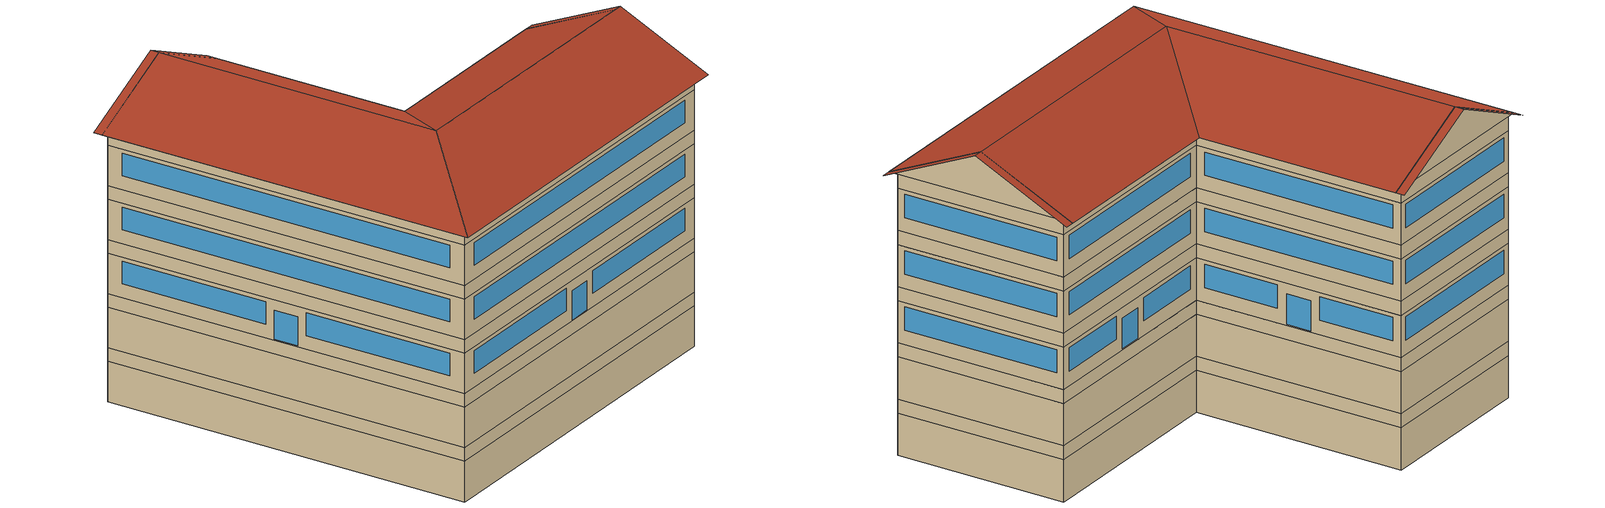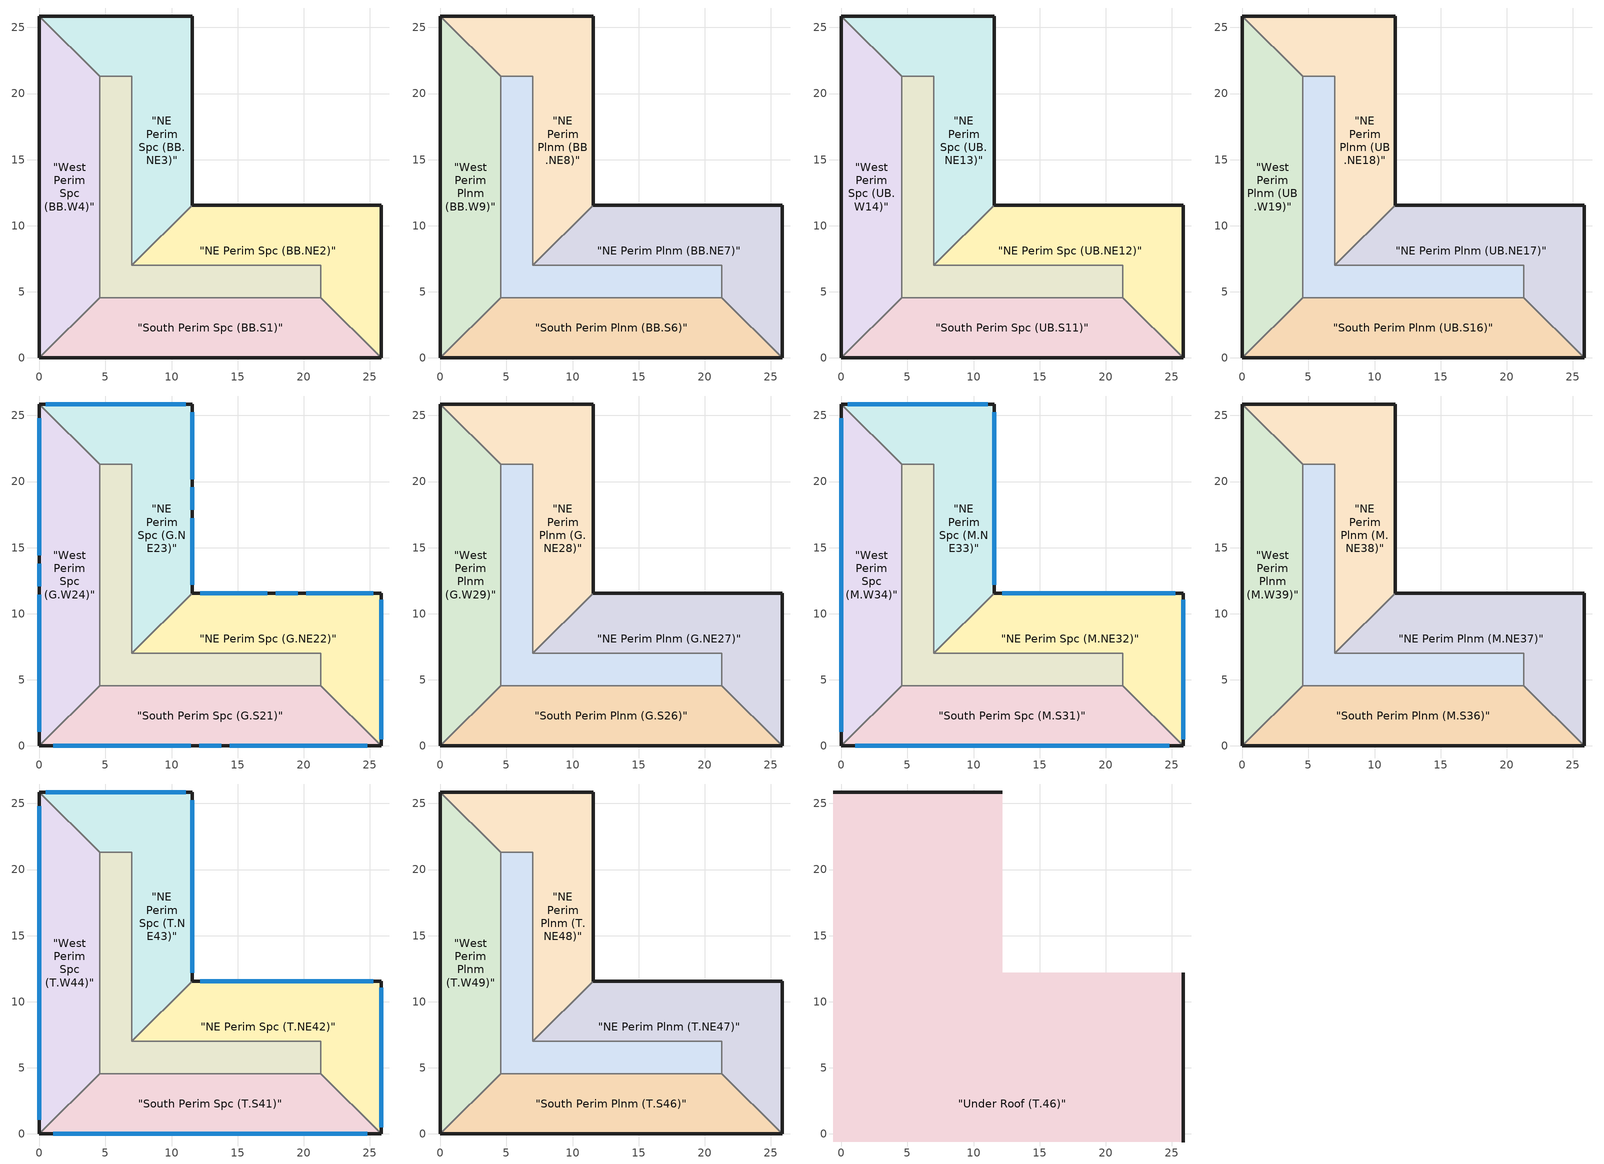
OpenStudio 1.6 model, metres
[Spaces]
"South Perim Spc (BB.S1)"
 floor ground: 21.29,4.57 25.86,0 0,0 4.57,4.57 z-7.32
 wall ground: 0,0 25.86,0 z-7.32:-4.57
 wall to "West Perim Spc (BB.W4)": 4.57,4.57 0,0 z-7.32:-4.57
 wall to "NE Perim Spc (BB.NE2)": 25.86,0 21.29,4.57 z-7.32:-4.57
 wall to "Core Spc (BB.C5)": 21.29,4.57 4.57,4.57 z-7.32:-4.57
"West Perim Spc (BB.W4)"
 floor ground: 4.57,4.57 0,0 0,25.86 4.57,21.29 z-7.32
 wall to "NE Perim Spc (BB.NE3)": 4.57,21.29 0,25.86 z-7.32:-4.57
 wall ground: 0,25.86 0,0 z-7.32:-4.57
 wall to "Core Spc (BB.C5)": 4.57,4.57 4.57,21.29 z-7.32:-4.57
"NE Perim Spc (BB.NE2)"
 floor ground: 21.29,7 7,7 11.57,11.57 25.86,11.57 25.86,0 21.29,4.57 z-7.32
 wall ground: 25.86,0 25.86,11.57 11.57,11.57 z-7.32:-4.57
 wall to "NE Perim Spc (BB.NE3)": 11.57,11.57 7,7 z-7.32:-4.57
 wall to "Core Spc (BB.C5)": 7,7 21.29,7 21.29,4.57 z-7.32:-4.57
"NE Perim Spc (BB.NE3)"
 floor ground: 7,21.29 4.57,21.29 0,25.86 11.57,25.86 11.57,11.57 7,7 z-7.32
 wall ground: 11.57,11.57 11.57,25.86 0,25.86 z-7.32:-4.57
 wall to "Core Spc (BB.C5)": 4.57,21.29 7,21.29 7,7 z-7.32:-4.57
"Core Spc (BB.C5)"
 floor ground: 7,21.29 7,7 21.29,7 21.29,4.57 4.57,4.57 4.57,21.29 z-7.32
"South Perim Plnm (BB.S6)"
 floor to "South Perim Spc (BB.S1)": 21.29,4.57 25.86,0 0,0 4.57,4.57 z-4.57
 wall ground: 0,0 25.86,0 z-4.57:-3.66
 wall to "West Perim Plnm (BB.W9)": 4.57,4.57 0,0 z-4.57:-3.66
 wall to "NE Perim Plnm (BB.NE7)": 25.86,0 21.29,4.57 z-4.57:-3.66
 wall to "Core Plnm (BB.C10)": 21.29,4.57 4.57,4.57 z-4.57:-3.66
"NE Perim Plnm (BB.NE7)"
 floor to "NE Perim Spc (BB.NE2)": 21.29,7 7,7 11.57,11.57 25.86,11.57 25.86,0 21.29,4.57 z-4.57
 wall ground: 25.86,0 25.86,11.57 11.57,11.57 z-4.57:-3.66
 wall to "NE Perim Plnm (BB.NE8)": 11.57,11.57 7,7 z-4.57:-3.66
 wall to "Core Plnm (BB.C10)": 7,7 21.29,7 21.29,4.57 z-4.57:-3.66
"NE Perim Plnm (BB.NE8)"
 floor to "NE Perim Spc (BB.NE3)": 7,21.29 4.57,21.29 0,25.86 11.57,25.86 11.57,11.57 7,7 z-4.57
 wall ground: 11.57,11.57 11.57,25.86 0,25.86 z-4.57:-3.66
 wall to "West Perim Plnm (BB.W9)": 0,25.86 4.57,21.29 z-4.57:-3.66
 wall to "Core Plnm (BB.C10)": 4.57,21.29 7,21.29 7,7 z-4.57:-3.66
"West Perim Plnm (BB.W9)"
 floor to "West Perim Spc (BB.W4)": 4.57,4.57 0,0 0,25.86 4.57,21.29 z-4.57
 wall ground: 0,25.86 0,0 z-4.57:-3.66
 wall to "Core Plnm (BB.C10)": 4.57,4.57 4.57,21.29 z-4.57:-3.66
"Core Plnm (BB.C10)"
 floor to "Core Spc (BB.C5)": 7,21.29 7,7 21.29,7 21.29,4.57 4.57,4.57 4.57,21.29 z-4.57
"South Perim Spc (UB.S11)"
 floor to "South Perim Plnm (BB.S6)": 21.29,4.57 25.86,0 0,0 4.57,4.57 z-3.66
 wall ground: 0,0 25.86,0 z-3.66:-0.91
 wall to "West Perim Spc (UB.W14)": 4.57,4.57 0,0 z-3.66:-0.91
 wall to "NE Perim Spc (UB.NE12)": 25.86,0 21.29,4.57 z-3.66:-0.91
 wall to "Core Spc (UB.C15)": 21.29,4.57 4.57,4.57 z-3.66:-0.91
"West Perim Spc (UB.W14)"
 floor to "West Perim Plnm (BB.W9)": 4.57,4.57 0,0 0,25.86 4.57,21.29 z-3.66
 wall to "NE Perim Spc (UB.NE13)": 4.57,21.29 0,25.86 z-3.66:-0.91
 wall ground: 0,25.86 0,0 z-3.66:-0.91
 wall to "Core Spc (UB.C15)": 4.57,4.57 4.57,21.29 z-3.66:-0.91
"NE Perim Spc (UB.NE12)"
 floor to "NE Perim Plnm (BB.NE7)": 21.29,7 7,7 11.57,11.57 25.86,11.57 25.86,0 21.29,4.57 z-3.66
 wall ground: 25.86,0 25.86,11.57 11.57,11.57 z-3.66:-0.91
 wall to "NE Perim Spc (UB.NE13)": 11.57,11.57 7,7 z-3.66:-0.91
 wall to "Core Spc (UB.C15)": 7,7 21.29,7 21.29,4.57 z-3.66:-0.91
"NE Perim Spc (UB.NE13)"
 floor to "NE Perim Plnm (BB.NE8)": 7,21.29 4.57,21.29 0,25.86 11.57,25.86 11.57,11.57 7,7 z-3.66
 wall ground: 11.57,11.57 11.57,25.86 0,25.86 z-3.66:-0.91
 wall to "Core Spc (UB.C15)": 4.57,21.29 7,21.29 7,7 z-3.66:-0.91
"Core Spc (UB.C15)"
 floor to "Core Plnm (BB.C10)": 7,21.29 7,7 21.29,7 21.29,4.57 4.57,4.57 4.57,21.29 z-3.66
"South Perim Plnm (UB.S16)"
 floor to "South Perim Spc (UB.S11)": 21.29,4.57 25.86,0 0,0 4.57,4.57 z-0.91
 wall ground: 0,0 25.86,0 z-0.91:0
 wall to "West Perim Plnm (UB.W19)": 4.57,4.57 0,0 z-0.91:0
 wall to "NE Perim Plnm (UB.NE17)": 25.86,0 21.29,4.57 z-0.91:0
 wall to "Core Plnm (UB.C20)": 21.29,4.57 4.57,4.57 z-0.91:0
"NE Perim Plnm (UB.NE17)"
 floor to "NE Perim Spc (UB.NE12)": 21.29,7 7,7 11.57,11.57 25.86,11.57 25.86,0 21.29,4.57 z-0.91
 wall ground: 25.86,0 25.86,11.57 11.57,11.57 z-0.91:0
 wall to "NE Perim Plnm (UB.NE18)": 11.57,11.57 7,7 z-0.91:0
 wall to "Core Plnm (UB.C20)": 7,7 21.29,7 21.29,4.57 z-0.91:0
"NE Perim Plnm (UB.NE18)"
 floor to "NE Perim Spc (UB.NE13)": 7,21.29 4.57,21.29 0,25.86 11.57,25.86 11.57,11.57 7,7 z-0.91
 wall ground: 11.57,11.57 11.57,25.86 0,25.86 z-0.91:0
 wall to "West Perim Plnm (UB.W19)": 0,25.86 4.57,21.29 z-0.91:0
 wall to "Core Plnm (UB.C20)": 4.57,21.29 7,21.29 7,7 z-0.91:0
"West Perim Plnm (UB.W19)"
 floor to "West Perim Spc (UB.W14)": 4.57,4.57 0,0 0,25.86 4.57,21.29 z-0.91
 wall ground: 0,25.86 0,0 z-0.91:0
 wall to "Core Plnm (UB.C20)": 4.57,4.57 4.57,21.29 z-0.91:0
"Core Plnm (UB.C20)"
 floor to "Core Spc (UB.C15)": 7,21.29 7,7 21.29,7 21.29,4.57 4.57,4.57 4.57,21.29 z-0.91
"South Perim Spc (G.S21)"
 floor to "South Perim Plnm (UB.S16)": 21.29,4.57 25.86,0 0,0 4.57,4.57 z0
 wall outside: 0,0 25.86,0 z0:2.74
 wall to "West Perim Spc (G.W24)": 4.57,4.57 0,0 z0:2.74
 wall to "NE Perim Spc (G.NE22)": 25.86,0 21.29,4.57 z0:2.74
 wall to "Core Spc (G.C25)": 21.29,4.57 4.57,4.57 z0:2.74
 window: 1.07,0 11.45,0 / 14.41,0 24.79,0 z0.95:2.47; 12.09,0 13.77,0 z0.08:2.06
"West Perim Spc (G.W24)"
 floor to "West Perim Plnm (UB.W19)": 4.57,4.57 0,0 0,25.86 4.57,21.29 z0
 wall outside: 0,25.86 0,0 z0:2.74
 wall to "NE Perim Spc (G.NE23)": 4.57,21.29 0,25.86 z0:2.74
 wall to "Core Spc (G.C25)": 4.57,4.57 4.57,21.29 z0:2.74
 window: 0,24.79 0,14.41 / 0,11.45 0,1.07 z0.95:2.47; 0,13.77 0,12.09 z0.08:2.06
"NE Perim Spc (G.NE22)"
 floor to "NE Perim Plnm (UB.NE17)": 21.29,7 7,7 11.57,11.57 25.86,11.57 25.86,0 21.29,4.57 z0
 wall outside: 25.86,0 25.86,11.57 11.57,11.57 z0:2.74
 wall to "NE Perim Spc (G.NE23)": 11.57,11.57 7,7 z0:2.74
 wall to "Core Spc (G.C25)": 7,7 21.29,7 21.29,4.57 z0:2.74
 window: 25.86,0.5 25.86,11.07 / 25.25,11.57 20.19,11.57 / 17.24,11.57 12.18,11.57 z0.95:2.47; 19.55,11.57 17.88,11.57 z0.08:2.06
"NE Perim Spc (G.NE23)"
 floor to "NE Perim Plnm (UB.NE18)": 7,21.29 4.57,21.29 0,25.86 11.57,25.86 11.57,11.57 7,7 z0
 wall outside: 11.57,11.57 11.57,25.86 0,25.86 z0:2.74
 wall to "Core Spc (G.C25)": 4.57,21.29 7,21.29 7,7 z0:2.74
 window: 11.57,12.18 11.57,17.24 / 11.57,20.19 11.57,25.25 / 11.07,25.86 0.5,25.86 z0.95:2.47; 11.57,17.88 11.57,19.55 z0.08:2.06
"Core Spc (G.C25)"
 floor to "Core Plnm (UB.C20)": 7,21.29 7,7 21.29,7 21.29,4.57 4.57,4.57 4.57,21.29 z0
"South Perim Plnm (G.S26)"
 floor to "South Perim Spc (G.S21)": 21.29,4.57 25.86,0 0,0 4.57,4.57 z2.74
 wall outside: 0,0 25.86,0 z2.74:3.66
 wall to "West Perim Plnm (G.W29)": 4.57,4.57 0,0 z2.74:3.66
 wall to "NE Perim Plnm (G.NE27)": 25.86,0 21.29,4.57 z2.74:3.66
 wall to "Core Plnm (G.C30)": 21.29,4.57 4.57,4.57 z2.74:3.66
"NE Perim Plnm (G.NE27)"
 floor to "NE Perim Spc (G.NE22)": 21.29,7 7,7 11.57,11.57 25.86,11.57 25.86,0 21.29,4.57 z2.74
 wall outside: 25.86,0 25.86,11.57 11.57,11.57 z2.74:3.66
 wall to "NE Perim Plnm (G.NE28)": 11.57,11.57 7,7 z2.74:3.66
 wall to "Core Plnm (G.C30)": 7,7 21.29,7 21.29,4.57 z2.74:3.66
"NE Perim Plnm (G.NE28)"
 floor to "NE Perim Spc (G.NE23)": 7,21.29 4.57,21.29 0,25.86 11.57,25.86 11.57,11.57 7,7 z2.74
 wall outside: 11.57,11.57 11.57,25.86 0,25.86 z2.74:3.66
 wall to "West Perim Plnm (G.W29)": 0,25.86 4.57,21.29 z2.74:3.66
 wall to "Core Plnm (G.C30)": 4.57,21.29 7,21.29 7,7 z2.74:3.66
"West Perim Plnm (G.W29)"
 floor to "West Perim Spc (G.W24)": 4.57,4.57 0,0 0,25.86 4.57,21.29 z2.74
 wall outside: 0,25.86 0,0 z2.74:3.66
 wall to "Core Plnm (G.C30)": 4.57,4.57 4.57,21.29 z2.74:3.66
"Core Plnm (G.C30)"
 floor to "Core Spc (G.C25)": 7,21.29 7,7 21.29,7 21.29,4.57 4.57,4.57 4.57,21.29 z2.74
"South Perim Spc (M.S31)"
 floor to "South Perim Plnm (G.S26)": 21.29,4.57 25.86,0 0,0 4.57,4.57 z3.66
 wall outside: 0,0 25.86,0 z3.66:6.4
 wall to "West Perim Spc (M.W34)": 4.57,4.57 0,0 z3.66:6.4
 wall to "NE Perim Spc (M.NE32)": 25.86,0 21.29,4.57 z3.66:6.4
 wall to "Core Spc (M.C35)": 21.29,4.57 4.57,4.57 z3.66:6.4
 window: 1.07,0 24.79,0 z4.61:6.13
"West Perim Spc (M.W34)"
 floor to "West Perim Plnm (G.W29)": 4.57,4.57 0,0 0,25.86 4.57,21.29 z3.66
 wall outside: 0,25.86 0,0 z3.66:6.4
 wall to "NE Perim Spc (M.NE33)": 4.57,21.29 0,25.86 z3.66:6.4
 wall to "Core Spc (M.C35)": 4.57,4.57 4.57,21.29 z3.66:6.4
 window: 0,24.79 0,1.07 z4.61:6.13
"NE Perim Spc (M.NE32)"
 floor to "NE Perim Plnm (G.NE27)": 21.29,7 7,7 11.57,11.57 25.86,11.57 25.86,0 21.29,4.57 z3.66
 wall outside: 25.86,0 25.86,11.57 11.57,11.57 z3.66:6.4
 wall to "NE Perim Spc (M.NE33)": 11.57,11.57 7,7 z3.66:6.4
 wall to "Core Spc (M.C35)": 7,7 21.29,7 21.29,4.57 z3.66:6.4
 window: 25.86,0.5 25.86,11.07 / 25.25,11.57 12.18,11.57 z4.61:6.13
"NE Perim Spc (M.NE33)"
 floor to "NE Perim Plnm (G.NE28)": 7,21.29 4.57,21.29 0,25.86 11.57,25.86 11.57,11.57 7,7 z3.66
 wall outside: 11.57,11.57 11.57,25.86 0,25.86 z3.66:6.4
 wall to "Core Spc (M.C35)": 4.57,21.29 7,21.29 7,7 z3.66:6.4
 window: 11.57,12.18 11.57,25.25 / 11.07,25.86 0.5,25.86 z4.61:6.13
"Core Spc (M.C35)"
 floor to "Core Plnm (G.C30)": 7,21.29 7,7 21.29,7 21.29,4.57 4.57,4.57 4.57,21.29 z3.66
"South Perim Plnm (M.S36)"
 floor to "South Perim Spc (M.S31)": 21.29,4.57 25.86,0 0,0 4.57,4.57 z6.4
 wall outside: 0,0 25.86,0 z6.4:7.32
 wall to "West Perim Plnm (M.W39)": 4.57,4.57 0,0 z6.4:7.32
 wall to "NE Perim Plnm (M.NE37)": 25.86,0 21.29,4.57 z6.4:7.32
 wall to "Core Plnm (M.C40)": 21.29,4.57 4.57,4.57 z6.4:7.32
"NE Perim Plnm (M.NE37)"
 floor to "NE Perim Spc (M.NE32)": 21.29,7 7,7 11.57,11.57 25.86,11.57 25.86,0 21.29,4.57 z6.4
 wall outside: 25.86,0 25.86,11.57 11.57,11.57 z6.4:7.32
 wall to "NE Perim Plnm (M.NE38)": 11.57,11.57 7,7 z6.4:7.32
 wall to "Core Plnm (M.C40)": 7,7 21.29,7 21.29,4.57 z6.4:7.32
"NE Perim Plnm (M.NE38)"
 floor to "NE Perim Spc (M.NE33)": 7,21.29 4.57,21.29 0,25.86 11.57,25.86 11.57,11.57 7,7 z6.4
 wall outside: 11.57,11.57 11.57,25.86 0,25.86 z6.4:7.32
 wall to "West Perim Plnm (M.W39)": 0,25.86 4.57,21.29 z6.4:7.32
 wall to "Core Plnm (M.C40)": 4.57,21.29 7,21.29 7,7 z6.4:7.32
"West Perim Plnm (M.W39)"
 floor to "West Perim Spc (M.W34)": 4.57,4.57 0,0 0,25.86 4.57,21.29 z6.4
 wall outside: 0,25.86 0,0 z6.4:7.32
 wall to "Core Plnm (M.C40)": 4.57,4.57 4.57,21.29 z6.4:7.32
"Core Plnm (M.C40)"
 floor to "Core Spc (M.C35)": 7,21.29 7,7 21.29,7 21.29,4.57 4.57,4.57 4.57,21.29 z6.4
"South Perim Spc (T.S41)"
 floor to "South Perim Plnm (M.S36)": 21.29,4.57 25.86,0 0,0 4.57,4.57 z7.32
 wall outside: 0,0 25.86,0 z7.32:10.06
 wall to "West Perim Spc (T.W44)": 4.57,4.57 0,0 z7.32:10.06
 wall to "NE Perim Spc (T.NE42)": 25.86,0 21.29,4.57 z7.32:10.06
 wall to "Core Spc (T.C45)": 21.29,4.57 4.57,4.57 z7.32:10.06
 window: 1.07,0 24.79,0 z8.26:9.79
"West Perim Spc (T.W44)"
 floor to "West Perim Plnm (M.W39)": 4.57,4.57 0,0 0,25.86 4.57,21.29 z7.32
 wall outside: 0,25.86 0,0 z7.32:10.06
 wall to "NE Perim Spc (T.NE43)": 4.57,21.29 0,25.86 z7.32:10.06
 wall to "Core Spc (T.C45)": 4.57,4.57 4.57,21.29 z7.32:10.06
 window: 0,24.79 0,1.07 z8.26:9.79
"NE Perim Spc (T.NE42)"
 floor to "NE Perim Plnm (M.NE37)": 21.29,7 7,7 11.57,11.57 25.86,11.57 25.86,0 21.29,4.57 z7.32
 wall outside: 25.86,0 25.86,11.57 11.57,11.57 z7.32:10.06
 wall to "NE Perim Spc (T.NE43)": 11.57,11.57 7,7 z7.32:10.06
 wall to "Core Spc (T.C45)": 7,7 21.29,7 21.29,4.57 z7.32:10.06
 window: 25.86,0.5 25.86,11.07 / 25.25,11.57 12.18,11.57 z8.26:9.79
"NE Perim Spc (T.NE43)"
 floor to "NE Perim Plnm (M.NE38)": 7,21.29 4.57,21.29 0,25.86 11.57,25.86 11.57,11.57 7,7 z7.32
 wall outside: 11.57,11.57 11.57,25.86 0,25.86 z7.32:10.06
 wall to "Core Spc (T.C45)": 4.57,21.29 7,21.29 7,7 z7.32:10.06
 window: 11.57,12.18 11.57,25.25 / 11.07,25.86 0.5,25.86 z8.26:9.79
"Core Spc (T.C45)"
 floor to "Core Plnm (M.C40)": 7,21.29 7,7 21.29,7 21.29,4.57 4.57,4.57 4.57,21.29 z7.32
"South Perim Plnm (T.S46)"
 floor to "South Perim Spc (T.S41)": 21.29,4.57 25.86,0 0,0 4.57,4.57 z10.06
 wall outside: 0,0 25.86,0 z10.06:10.97
 wall to "West Perim Plnm (T.W49)": 4.57,4.57 0,0 z10.06:10.97
 wall to "NE Perim Plnm (T.NE47)": 25.86,0 21.29,4.57 z10.06:10.97
 wall to "Core Plnm (T.C50)": 21.29,4.57 4.57,4.57 z10.06:10.97
"NE Perim Plnm (T.NE47)"
 floor to "NE Perim Spc (T.NE42)": 21.29,7 7,7 11.57,11.57 25.86,11.57 25.86,0 21.29,4.57 z10.06
 wall outside: 25.86,0 25.86,11.57 11.57,11.57 z10.06:10.97
 wall to "NE Perim Plnm (T.NE48)": 11.57,11.57 7,7 z10.06:10.97
 wall to "Core Plnm (T.C50)": 7,7 21.29,7 21.29,4.57 z10.06:10.97
"NE Perim Plnm (T.NE48)"
 floor to "NE Perim Spc (T.NE43)": 7,21.29 4.57,21.29 0,25.86 11.57,25.86 11.57,11.57 7,7 z10.06
 wall outside: 11.57,11.57 11.57,25.86 0,25.86 z10.06:10.97
 wall to "West Perim Plnm (T.W49)": 0,25.86 4.57,21.29 z10.06:10.97
 wall to "Core Plnm (T.C50)": 4.57,21.29 7,21.29 7,7 z10.06:10.97
"West Perim Plnm (T.W49)"
 floor to "West Perim Spc (T.W44)": 4.57,4.57 0,0 0,25.86 4.57,21.29 z10.06
 wall outside: 0,25.86 0,0 z10.06:10.97
 wall to "Core Plnm (T.C50)": 4.57,4.57 4.57,21.29 z10.06:10.97
"Core Plnm (T.C50)"
 floor to "Core Spc (T.C45)": 7,21.29 7,7 21.29,7 21.29,4.57 4.57,4.57 4.57,21.29 z10.06
"Under Roof (T.46)"
 floor to "South Perim Plnm (T.S46)": 21.29,4.57 25.86,0 0,0 4.57,4.57 z10.97
 floor to "NE Perim Plnm (T.NE47)": 21.29,7 7,7 11.57,11.57 25.86,11.57 25.86,0 21.29,4.57 z10.97
 floor to "NE Perim Plnm (T.NE48)": 7,21.29 4.57,21.29 0,25.86 11.57,25.86 11.57,11.57 7,7 z10.97
 floor to "West Perim Plnm (T.W49)": 4.57,4.57 0,0 0,25.86 4.57,21.29 z10.97
 floor to "Core Plnm (T.C50)": 7,21.29 7,7 21.29,7 21.29,4.57 4.57,4.57 4.57,21.29 z10.97
 floor ground: 0,0 25.86,0 25.86,-0.61 -0.61,-0.61 z10.97; 25.86,11.57 11.57,11.57 12.18,12.18 25.86,12.18 z10.97; 11.57,11.57 11.57,25.86 12.18,25.86 12.18,12.18 z10.97; 0,25.86 0,0 -0.61,-0.61 -0.61,25.86 z10.97
 wall outside: 25.86,-0.61,10.97 25.86,12.18,10.97 25.86,5.79,13.95; 12.18,25.86,10.97 -0.61,25.86,10.97 5.78,25.86,13.95
 roof outside: -0.61,-0.61,10.97 26.47,-0.61,10.97 26.47,5.78,13.95 5.79,5.78,13.95; 26.47,12.18,10.97 12.18,12.18,10.97 5.78,5.78,13.95 26.47,5.78,13.95; 12.18,12.18,10.97 12.18,26.47,10.97 5.78,26.47,13.95 5.78,5.78,13.95; -0.61,26.47,10.97 -0.61,-0.61,10.97 5.78,5.78,13.95 5.78,26.47,13.95
[BuildingStory]
"Bottom Below-Grade Flr"; "Upper Below-Grade Flr"; "Ground Flr"; "Above-Grade Flr"; "Top Abv-Grade Flr"
[Space]
Name | Building Story | Thermal Zone
"South Perim Spc (BB.S1)" | "Bottom Below-Grade Flr" | "South Perim Zn (BB.S1)"
"NE Perim Spc (BB.NE2)" | "Bottom Below-Grade Flr" | "NE Perim Zn (BB.NE2)"
"NE Perim Spc (BB.NE3)" | "Bottom Below-Grade Flr" | "NE Perim Zn (BB.NE3)"
"West Perim Spc (BB.W4)" | "Bottom Below-Grade Flr" | "West Perim Zn (BB.W4)"
"Core Spc (BB.C5)" | "Bottom Below-Grade Flr" | "Core Zn (BB.C5)"
"South Perim Plnm (BB.S6)" | "Bottom Below-Grade Flr" | "South Perim Pl Zn (BB.S6)"
"NE Perim Plnm (BB.NE7)" | "Bottom Below-Grade Flr" | "NE Perim Pl Zn (BB.NE7)"
"NE Perim Plnm (BB.NE8)" | "Bottom Below-Grade Flr" | "NE Perim Pl Zn (BB.NE8)"
"West Perim Plnm (BB.W9)" | "Bottom Below-Grade Flr" | "West Perim Pl Zn (BB.W9)"
"Core Plnm (BB.C10)" | "Bottom Below-Grade Flr" | "Core Pl Zn (BB.C10)"
"South Perim Spc (UB.S11)" | "Upper Below-Grade Flr" | "South Perim Zn (UB.S11)"
"NE Perim Spc (UB.NE12)" | "Upper Below-Grade Flr" | "NE Perim Zn (UB.NE12)"
"NE Perim Spc (UB.NE13)" | "Upper Below-Grade Flr" | "NE Perim Zn (UB.NE13)"
"West Perim Spc (UB.W14)" | "Upper Below-Grade Flr" | "West Perim Zn (UB.W14)"
"Core Spc (UB.C15)" | "Upper Below-Grade Flr" | "Core Zn (UB.C15)"
"South Perim Plnm (UB.S16)" | "Upper Below-Grade Flr" | "South Perim Pl Zn (UB.S16)"
"NE Perim Plnm (UB.NE17)" | "Upper Below-Grade Flr" | "NE Perim Pl Zn (UB.NE17)"
"NE Perim Plnm (UB.NE18)" | "Upper Below-Grade Flr" | "NE Perim Pl Zn (UB.NE18)"
"West Perim Plnm (UB.W19)" | "Upper Below-Grade Flr" | "West Perim Pl Zn (UB.W19)"
"Core Plnm (UB.C20)" | "Upper Below-Grade Flr" | "Core Pl Zn (UB.C20)"
"South Perim Spc (G.S21)" | "Ground Flr" | "South Perim Zn (G.S21)"
"NE Perim Spc (G.NE22)" | "Ground Flr" | "NE Perim Zn (G.NE22)"
"NE Perim Spc (G.NE23)" | "Ground Flr" | "NE Perim Zn (G.NE23)"
"West Perim Spc (G.W24)" | "Ground Flr" | "West Perim Zn (G.W24)"
"Core Spc (G.C25)" | "Ground Flr" | "Core Zn (G.C25)"
"South Perim Plnm (G.S26)" | "Ground Flr" | "South Perim Pl Zn (G.S26)"
"NE Perim Plnm (G.NE27)" | "Ground Flr" | "NE Perim Pl Zn (G.NE27)"
"NE Perim Plnm (G.NE28)" | "Ground Flr" | "NE Perim Pl Zn (G.NE28)"
"West Perim Plnm (G.W29)" | "Ground Flr" | "West Perim Pl Zn (G.W29)"
"Core Plnm (G.C30)" | "Ground Flr" | "Core Pl Zn (G.C30)"
"South Perim Spc (M.S31)" | "Above-Grade Flr" | "South Perim Zn (M.S31)"
"NE Perim Spc (M.NE32)" | "Above-Grade Flr" | "NE Perim Zn (M.NE32)"
"NE Perim Spc (M.NE33)" | "Above-Grade Flr" | "NE Perim Zn (M.NE33)"
"West Perim Spc (M.W34)" | "Above-Grade Flr" | "West Perim Zn (M.W34)"
"Core Spc (M.C35)" | "Above-Grade Flr" | "Core Zn (M.C35)"
"South Perim Plnm (M.S36)" | "Above-Grade Flr" | "South Perim Pl Zn (M.S36)"
"NE Perim Plnm (M.NE37)" | "Above-Grade Flr" | "NE Perim Pl Zn (M.NE37)"
"NE Perim Plnm (M.NE38)" | "Above-Grade Flr" | "NE Perim Pl Zn (M.NE38)"
"West Perim Plnm (M.W39)" | "Above-Grade Flr" | "West Perim Pl Zn (M.W39)"
"Core Plnm (M.C40)" | "Above-Grade Flr" | "Core Pl Zn (M.C40)"
"South Perim Spc (T.S41)" | "Top Abv-Grade Flr" | "South Perim Zn (T.S41)"
"NE Perim Spc (T.NE42)" | "Top Abv-Grade Flr" | "NE Perim Zn (T.NE42)"
"NE Perim Spc (T.NE43)" | "Top Abv-Grade Flr" | "NE Perim Zn (T.NE43)"
"West Perim Spc (T.W44)" | "Top Abv-Grade Flr" | "West Perim Zn (T.W44)"
"Core Spc (T.C45)" | "Top Abv-Grade Flr" | "Core Zn (T.C45)"
"South Perim Plnm (T.S46)" | "Top Abv-Grade Flr" | "South Perim Pl Zn (T.S46)"
"NE Perim Plnm (T.NE47)" | "Top Abv-Grade Flr" | "NE Perim Pl Zn (T.NE47)"
"NE Perim Plnm (T.NE48)" | "Top Abv-Grade Flr" | "NE Perim Pl Zn (T.NE48)"
"West Perim Plnm (T.W49)" | "Top Abv-Grade Flr" | "West Perim Pl Zn (T.W49)"
"Core Plnm (T.C50)" | "Top Abv-Grade Flr" | "Core Pl Zn (T.C50)"
"Under Roof (T.46)" | "Top Abv-Grade Flr" | "Roof Zone 1"
[ThermalZone] Use Ideal Air Loads=No
"South Perim Zn (BB.S1)"; "South Perim Pl Zn (BB.S6)"; "NE Perim Zn (BB.NE2)"; "NE Perim Pl Zn (BB.NE7)"; "NE Perim Zn (BB.NE3)"; "NE Perim Pl Zn (BB.NE8)"; "West Perim Zn (BB.W4)"; "West Perim Pl Zn (BB.W9)"; "Core Zn (BB.C5)"; "Core Pl Zn (BB.C10)"; "South Perim Zn (UB.S11)"; "South Perim Pl Zn (UB.S16)"; "NE Perim Zn (UB.NE12)"; "NE Perim Pl Zn (UB.NE17)"; "NE Perim Zn (UB.NE13)"; "NE Perim Pl Zn (UB.NE18)"; "West Perim Zn (UB.W14)"; "West Perim Pl Zn (UB.W19)"; "Core Zn (UB.C15)"; "Core Pl Zn (UB.C20)"; "South Perim Zn (G.S21)"; "South Perim Pl Zn (G.S26)"; "NE Perim Zn (G.NE22)"; "NE Perim Pl Zn (G.NE27)"; "NE Perim Zn (G.NE23)"; "NE Perim Pl Zn (G.NE28)"; "West Perim Zn (G.W24)"; "West Perim Pl Zn (G.W29)"; "Core Zn (G.C25)"; "Core Pl Zn (G.C30)"; "South Perim Zn (M.S31)"; "South Perim Pl Zn (M.S36)"; "NE Perim Zn (M.NE32)"; "NE Perim Pl Zn (M.NE37)"; "NE Perim Zn (M.NE33)"; "NE Perim Pl Zn (M.NE38)"; "West Perim Zn (M.W34)"; "West Perim Pl Zn (M.W39)"; "Core Zn (M.C35)"; "Core Pl Zn (M.C40)"; "Roof Zone 1"; "South Perim Zn (T.S41)"; "South Perim Pl Zn (T.S46)"; "NE Perim Zn (T.NE42)"; "NE Perim Pl Zn (T.NE47)"; "NE Perim Zn (T.NE43)"; "NE Perim Pl Zn (T.NE48)"; "West Perim Zn (T.W44)"; "West Perim Pl Zn (T.W49)"; "Core Zn (T.C45)"; "Core Pl Zn (T.C50)"
[Sizing:Zone] Zone Cooling Design Supply Air Temperature {C}=14; Zone Heating Design Supply Air Temperature {C}=40; Zone Cooling Design Supply Air Humidity Ratio {kg-H2O/kg-air}=0.0085; Zone Heating Design Supply Air Humidity Ratio {kg-H2O/kg-air}=0.008; Cooling Design Air Flow Method=DesignDay; Heating Design Air Flow Method=DesignDay
"South Perim Zn (BB.S1)"; "South Perim Pl Zn (BB.S6)"; "NE Perim Zn (BB.NE2)"; "NE Perim Pl Zn (BB.NE7)"; "NE Perim Zn (BB.NE3)"; "NE Perim Pl Zn (BB.NE8)"; "West Perim Zn (BB.W4)"; "West Perim Pl Zn (BB.W9)"; "Core Zn (BB.C5)"; "Core Pl Zn (BB.C10)"; "South Perim Zn (UB.S11)"; "South Perim Pl Zn (UB.S16)"; "NE Perim Zn (UB.NE12)"; "NE Perim Pl Zn (UB.NE17)"; "NE Perim Zn (UB.NE13)"; "NE Perim Pl Zn (UB.NE18)"; "West Perim Zn (UB.W14)"; "West Perim Pl Zn (UB.W19)"; "Core Zn (UB.C15)"; "Core Pl Zn (UB.C20)"; "South Perim Zn (G.S21)"; "South Perim Pl Zn (G.S26)"; "NE Perim Zn (G.NE22)"; "NE Perim Pl Zn (G.NE27)"; "NE Perim Zn (G.NE23)"; "NE Perim Pl Zn (G.NE28)"; "West Perim Zn (G.W24)"; "West Perim Pl Zn (G.W29)"; "Core Zn (G.C25)"; "Core Pl Zn (G.C30)"; "South Perim Zn (M.S31)"; "South Perim Pl Zn (M.S36)"; "NE Perim Zn (M.NE32)"; "NE Perim Pl Zn (M.NE37)"; "NE Perim Zn (M.NE33)"; "NE Perim Pl Zn (M.NE38)"; "West Perim Zn (M.W34)"; "West Perim Pl Zn (M.W39)"; "Core Zn (M.C35)"; "Core Pl Zn (M.C40)"; "Roof Zone 1"; "South Perim Zn (T.S41)"; "South Perim Pl Zn (T.S46)"; "NE Perim Zn (T.NE42)"; "NE Perim Pl Zn (T.NE47)"; "NE Perim Zn (T.NE43)"; "NE Perim Pl Zn (T.NE48)"; "West Perim Zn (T.W44)"; "West Perim Pl Zn (T.W49)"; "Core Zn (T.C45)"; "Core Pl Zn (T.C50)"
